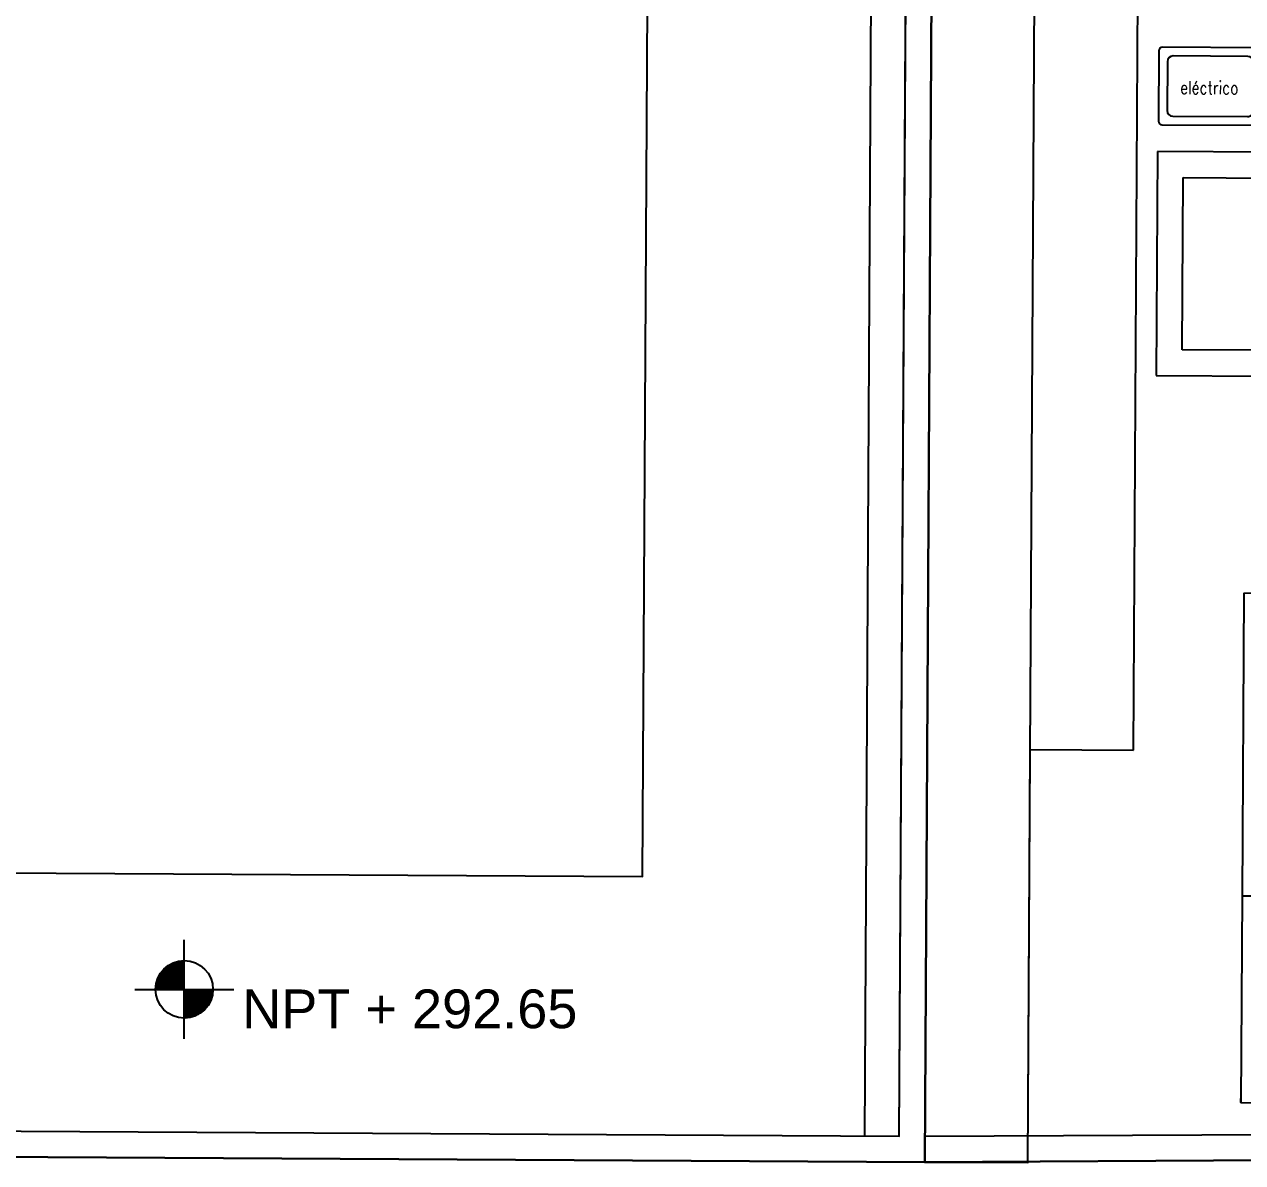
# Model space of a CAD drawing. Header units: millimetres. Extents: x 793 to 3159, y 750 to 2095.
# Drawn here: x 1294.6 to 1301.68, y 987.76 to 994.37 of the extents above; entities that cross this region are included whole.
import ezdxf

# ---------------------------------------------------------------- set-up
doc = ezdxf.new("R2010")
doc.units = ezdxf.units.MM
doc.linetypes.add('CONTINUA', pattern=[0])
doc.linetypes.add('XR-CASETA$0$CONTINUA', pattern=[0])
for name, color, linetype in [('A-NIVEL', 4, 'Continuous'), ('A-TEXTO', 2, 'Continuous'), ('XR-CASETA$0$A-DETALLES', 6, 'Continuous'), ('XR-CASETA$0$A-EQUIPOS', 1, 'Continuous'), ('XR-CASETA$0$A-MURO-BAJO', 6, 'Continuous'), ('XR-CASETA$0$A-PISO-LIMITE', 42, 'Continuous'), ('XR-CASETA$0$A-PROY', 252, 'Continuous')]:
    doc.layers.add(name, color=color, linetype=linetype)
doc.styles.add('kobalt', font='arial.ttf', dxfattribs={"height": 0.15})
doc.styles.add('XR-CASETA$0$SIMPLEX', font='SIMPLEX.SHX')

# ---------------------------------------------------------------- blocks, each defined once
blk = doc.blocks.new('NIVEL')
for p, q in [((0, -0.2554373083977453), (0, 0.2554373083977453)), ((-0.1484046465194524, -4.017016453872202e-05), (-2.842170943040401e-12, 0.1483644763520715)), ((-0.1480846658097335, 0.009740250192407984), (-0.009740250216168533, 0.1480846657868824)), ((-0.147013592344706, 0.02027176330557268), (-0.02027176333024272, 0.147013592320036)), ((-0.1449608939166183, 0.03178490138088819), (-0.03178490140373924, 0.1449608938937672)), ((-0.1415157178672644, 0.04469051707656035), (-0.0446905171003209, 0.1415157178444133)), ((-0.1389040367286043, -2.091837814077735e-11), (-2.842170943040401e-12, 0.1389040367048437)), ((-0.1357886857114181, 0.05987798888145335), (-0.0598779889043044, 0.1357886856876576)), ((-0.1294435970813765, -2.091837814077735e-11), (-2.842170943040401e-12, 0.129443597057616)), ((-0.1247601133901526, 0.08036700084994663), (-0.08036700087279769, 0.1247601133673015)), ((-0.1199831574341488, -2.091837814077735e-11), (-2.842170943040401e-12, 0.1199831574103882)), ((-0.1105227177860115, -2.091837814077735e-11), (-2.842170943040401e-12, 0.1105227177631605)), ((-0.1010622781387838, -2.091837814077735e-11), (-2.842170943040401e-12, 0.1010622781150232)), ((-0.09160183849155601, -2.091837814077735e-11), (-2.842170943040401e-12, 0.09160183846779546)), ((-0.08214139884341876, -2.091837814077735e-11), (-2.842170943040401e-12, 0.0821413988205677)), ((-0.072680959196191, -2.091837814077735e-11), (-2.842170943040401e-12, 0.07268095917243045)), ((-0.06322051954896324, -2.091837814077735e-11), (-2.842170943040401e-12, 0.06322051952520269)), ((-0.2554373083983137, 0), (0.2554373083983137, 0)), ((-0.05376007990082599, -2.091837814077735e-11), (-2.842170943040401e-12, 0.05376007987797493)), ((-0.04429964025359823, -2.091837814077735e-11), (-2.842170943040401e-12, 0.04429964023074717)), ((-0.03483920060637047, -2.091837814077735e-11), (-2.842170943040401e-12, 0.03483920058351941)), ((-0.02537876095823322, -2.091837814077735e-11), (-2.842170943040401e-12, 0.02537876093538216)), ((-0.01591832131191495, -2.091837814077735e-11), (-2.842170943040401e-12, 0.0159183212881544)), ((-0.006457881664687193, -2.091837814077735e-11), (-2.842170943040401e-12, 0.006457881640017149)), ((-2.842170943040401e-12, -0.00300255800721061), (0.00300255798345006, -2.091837814077735e-11)), ((-2.842170943040401e-12, -0.01246299765443837), (0.01246299763067782, -2.091837814077735e-11)), ((-2.842170943040401e-12, -0.02192343730166613), (0.02192343727790558, -2.091837814077735e-11)), ((-2.842170943040401e-12, -0.03138387694889389), (0.03138387692604283, -2.091837814077735e-11)), ((-2.842170943040401e-12, -0.04084431659703114), (0.04084431657327059, -2.091837814077735e-11)), ((-2.842170943040401e-12, -0.0503047562442589), (0.05030475622049835, -2.091837814077735e-11)), ((-2.842170943040401e-12, -0.05976519589148666), (0.0597651958686356, -2.091837814077735e-11)), ((-2.842170943040401e-12, -0.06922563553962391), (0.06922563551586336, -2.091837814077735e-11)), ((-2.842170943040401e-12, -0.07868607518685167), (0.07868607516309112, -2.091837814077735e-11)), ((-2.842170943040401e-12, -0.08814651483407943), (0.08814651481122837, -2.091837814077735e-11)), ((-2.842170943040401e-12, -0.09760695448221668), (0.09760695445845613, -2.091837814077735e-11)), ((-2.842170943040401e-12, -0.1070673941285349), (0.1070673941056839, -2.091837814077735e-11)), ((-2.842170943040401e-12, -0.1165278337766722), (0.1165278337538211, -2.091837814077735e-11)), ((-2.842170943040401e-12, -0.1259882734239), (0.1259882734010489, -2.091837814077735e-11)), ((-2.842170943040401e-12, -0.1354487130720372), (0.1354487130473672, -2.091837814077735e-11)), ((-2.842170943040401e-12, -0.144909152719265), (0.1449091526955044, -2.091837814077735e-11)), ((0.006089946846145722, -0.1482796455184143), (0.1482796454946538, -0.006089946868996776)), ((0.01632614106154051, -0.1475038909502473), (0.1475038909273962, -0.01632614108439157)), ((0.02744579772650013, -0.1458446739334249), (0.1458446739096644, -0.02744579774935119)), ((0.03977607127933425, -0.1429748400269091), (0.142974840004058, -0.0397760713021853)), ((0.05396698180254589, -0.1382443691509252), (0.1382443691280741, -0.05396698182539694)), ((0.0717826238477528, -0.129889166754765), (0.1298891667310045, -0.07178262387060386))]:
    blk.add_line(p, q)
blk.add_circle((0, 0), 0.1484046519540825)
blk = doc.blocks.new('XR-CASETA$0$A$C5A4D3937')
at = {"linetype": 'XR-CASETA$0$CONTINUA', "ltscale": 0.5}
for p, q in [((1.369817056872307, 5.87721815239729), (0.719817056872671, 5.877218152397518)), ((0.719817056872671, 5.877218152397518), (0.719817056872671, 4.577218152397563)), ((0.8698170568723071, 4.727218152397653), (0.8698170568727618, 5.727218152397426)), ((0.8698170568727618, 5.727218152397426), (1.369817056872761, 5.727218152397426)), ((1.369817056872307, 4.727218152397653), (0.8698170568723071, 4.727218152397653)), ((0.719817056872671, 4.577218152397563), (1.369817056872761, 4.577218152397335))]:
    blk.add_line(p, q, dxfattribs=at)
blk.add_lwpolyline([(0.7251481701769081, 6.463775804057149), (0.7251481701764533, 6.053775803907911, 0.4142135623730951), (0.7451481701959893, 6.033775803889512), (1.305148170250959, 6.033775803889738, 0.4142135623730951), (1.32514817027004, 6.053775803908138), (1.32514817027004, 6.463775804057149, 0.4142135623730951), (1.305148170251868, 6.483775804076003), (0.7451481701959893, 6.483775804076003, 0.4142135623730951)], format="xyb", close=True)
at = {"color": 8}
blk.add_lwpolyline([(0.7751481701652665, 6.400683397683678), (0.7751481701652665, 6.116868210281608, 0.4142135623730951), (0.8082405767440832, 6.083775803703247), (1.242055763704229, 6.083775803703474, 0.4142135623730951), (1.275148170281681, 6.11686821028138), (1.275148170282136, 6.400683397684133, 0.4142135623730951), (1.242055763703319, 6.433775804262495), (0.8082405767436284, 6.43377580426204, 0.4142135623730951)], format="xyb", close=True, dxfattribs=at)
at = {"linetype": 'XR-CASETA$0$CONTINUA', "ltscale": 0.5, "elevation": -3.797774184e-07}
for points in [[(1.236733688067033, 3.315956010349282), (1.236733688067488, 1.555956010349063), (2.996733688067251, 1.555956010349746), (2.996733688067251, 3.315956010349054), (1.236733688067033, 3.315956010349282)], [(1.236733688067488, 1.555956010349063), (1.236733688067033, 0.3559560103494732), (2.996733688067251, 0.3559560103492458), (2.996733688067251, 1.555956010349746), (1.236733688067488, 1.555956010349063)], [(1.236733688067033, 0.3559560103494732), (1.236733688067033, 0.4059560103496552)]]:
    blk.add_lwpolyline(points, dxfattribs=at)
at = {"linetype": 'XR-CASETA$0$CONTINUA', "ltscale": 0.5}
blk.add_lwpolyline([(-0.599999999999909, 2.274e-13), (0.0007266160100698, 0), (0.0007266160100698, 2.399999999999863), (0.5999999788505193, 2.400000010805342)], dxfattribs=at)
at = {"color": 8, "style": 'XR-CASETA$0$SIMPLEX', "width": 0.8}
blk.add_text('eléctrico', height=0.075, dxfattribs=at).set_placement((0.849563836159632, 6.213181621186094))
blk = doc.blocks.new('XR-CASETA$0$TALUD')
at = {"layer": 'XR-CASETA$0$A-DETALLES'}
for p, q in [((2368.397372787204, 697.5586611674415), (2369.388547471445, 749.6491320378959)), ((2367.751822548353, 695.1705102375923), (2368.777241392056, 749.0606570676144)), ((2367.151931137895, 695.1819249499769), (2368.165937148679, 748.4722785877051)), ((2367.798207882396, 697.5700620559026), (2368.397372787204, 697.5586611674415)), ((2367.151931137895, 695.1819249499769), (2367.752549032858, 695.1704964140707))]:
    blk.add_line(p, q, dxfattribs=at)

msp = doc.modelspace()

# ---------------------------------------------------------------- linework, layer by layer
at = {"layer": 'XR-CASETA$0$A-PISO-LIMITE', "linetype": 'XR-CASETA$0$CONTINUA', "ltscale": 0.5, "extrusion": (-0.01568037189736641, 0.003726592304422412, 0.9998701107878748)}
msp.add_line((1299.486540481488, 987.9131327071168, 294.3087248107926), (1299.790621609784, 1041.061917015053, 294.1154039550859), dxfattribs=at)
at = {"layer": 'XR-CASETA$0$A-PROY', "linetype": 'XR-CASETA$0$CONTINUA', "ltscale": 0.5, "extrusion": (-0.01568037189736641, 0.003726592304422412, 0.9998701107878748), "elevation": 277.5756145298186}
msp.add_lwpolyline([(-1256.00659569217, 1009.625574394411), (-1262.776915933001, 1038.851637485567), (-1311.487021085303, 1027.567770418472), (-1304.716700844764, 998.3417073255667)], close=True, dxfattribs=at)

# ---------------------------------------------------------------- block references
at = {"layer": 'A-NIVEL', "linetype": 'CONTINUA', "xscale": 1.125, "yscale": 1.125, "zscale": 1.125}
msp.add_blockref('NIVEL', (1295.531360340443, 988.7642109060962, -292.895873160367), dxfattribs=at)
at = {"layer": 'XR-CASETA$0$A-EQUIPOS', "linetype": 'XR-CASETA$0$CONTINUA', "ltscale": 0.5, "extrusion": (-0.015700945873082, 0.0001212780691419364, 0.9998767251968218), "rotation": 90.1172356838541}
msp.add_blockref('XR-CASETA$0$A$C5A4D3937', (-997.7729685980846, 1297.227784514169, 273.9896287639379), dxfattribs=at)

# ---------------------------------------------------------------- texts
at = {"layer": 'A-TEXTO', "insert": (1295.868256135284, 988.7637285736691, -292.895873160367), "char_height": 0.225, "attachment_point": 1, "style": 'kobalt'}
msp.add_mtext_dynamic_manual_height_columns('NPT + 292.65', width=62.33527147951008, gutter_width=1.5, heights=[0], dxfattribs=at)

# ---------------------------------------------------------------- next in the draw order: linework, layer by layer
at = {"layer": 'XR-CASETA$0$A-MURO-BAJO', "linetype": 'XR-CASETA$0$CONTINUA', "ltscale": 0.5, "extrusion": (-0.01568037189736641, 0.003726592304422412, 0.9998701107878748)}
for p, q in [((1299.835179130768, 987.911152208183, 294.3141996861095), (1304.43165837497, 987.9343289324825, 161.5533777402176)), ((1299.835634390094, 987.761153968228, 294.3147658805791), (1304.435465822324, 987.7843475948771, 161.4571221747298))]:
    msp.add_line(p, q, dxfattribs=at)
at = {"layer": 'XR-CASETA$0$A-PISO-LIMITE', "linetype": 'XR-CASETA$0$CONTINUA', "ltscale": 0.5, "extrusion": (-0.01568037189736641, 0.003726592304422412, 0.9998701107878748)}
msp.add_line((1299.686512618785, 987.9120000249359, 294.3118650772085), (1299.990593728426, 1041.060781042344, 294.1185442334724), dxfattribs=at)
at = {"layer": 'XR-CASETA$0$A-PROY', "linetype": 'XR-CASETA$0$CONTINUA', "ltscale": 0.5, "extrusion": (-0.01568037189736641, 0.003726592304422412, 0.9998701107878748)}
for p, q in [((1286.137540775352, 987.8386632804593, 294.0996578925958), (1299.835632645222, 987.761153969637, 294.3147658532021)), ((1304.435465469204, 987.7844008347538, 161.4571418436901), (1299.835634996477, 987.7612504731303, 294.3147655304084))]:
    msp.add_line(p, q, dxfattribs=at)
for points, elevation in [([(-1254.026700591304, 1008.390530317007), (-1261.541756058457, 1040.831460348111), (-1313.466728150551, 1028.802858055001), (-1305.951672683801, 996.3619280225989)], 277.5756145298174), ([(-1305.951766701836, 996.3619062429823), (-1313.466822168928, 1028.80283627482), (-1261.541850076203, 1040.831438569283), (-1254.026794609289, 1008.390508536203)], 277.5756145298286), ([(-1305.95176670178, 996.3619062427556), (-1313.466822168812, 1028.802836275328), (-1261.541850076205, 1040.831438569283), (-1254.026794609118, 1008.390508536484)], 277.5756145298168)]:
    msp.add_lwpolyline(points, close=True, dxfattribs=dict(at, elevation=elevation))
at = {"layer": 'XR-CASETA$0$A-PROY', "linetype": 'XR-CASETA$0$CONTINUA', "ltscale": 0.5, "extrusion": (-0.01568037189736641, 0.003726592304422412, 0.9998701107878748), "elevation": 277.5756145298149}
msp.add_lwpolyline([(-1272.253066632714, 1004.322300718004), (-1254.206682508077, 1008.502809030656), (-1261.654034772295, 1040.651478432296), (-1313.286746234009, 1028.690579340336), (-1305.839393969621, 996.5419099389777), (-1287.793009844641, 1000.722418252193)], dxfattribs=at)

# ---------------------------------------------------------------- next in the draw order: block references
at = {"layer": 'XR-CASETA$0$A-PROY', "linetype": 'XR-CASETA$0$CONTINUA', "ltscale": 0.5, "extrusion": (-0.01568037189736641, 0.003726592304422412, 0.9998701107878748), "rotation": 104.1320242309767}
msp.add_blockref('XR-CASETA$0$TALUD', (-9.44209364779303, -1084.947425541697, 277.5756145298159), dxfattribs=at)

doc.saveas('drawing.dxf')
